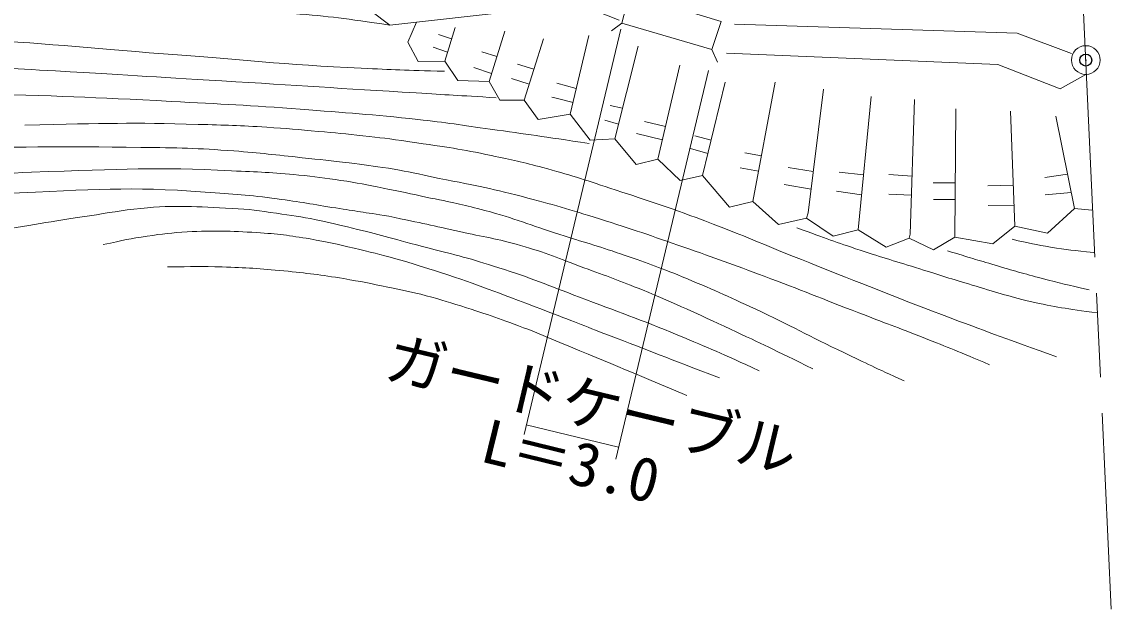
# Model space of a CAD drawing. Units: millimetres, scale not verified. Extents: x 40000 to 680000, y 20000 to 380000.
# Drawn here: x 265015 to 310402, y 240254 to 264748 of the extents above; entities that cross this region are included whole.
import ezdxf
from ezdxf.enums import TextEntityAlignment as Align

# ---------------------------------------------------------------- set-up
doc = ezdxf.new("R2010")
doc.units = ezdxf.units.MM
doc.header["$LTSCALE"] = 1000
doc.header["$PDMODE"] = 32
doc.header["$PDSIZE"] = 500
doc.linetypes.add('CHAIN', pattern=[18.5, 12, -1.5, 3.5, -1.5])
for name, color, linetype, lineweight in [('M-BGD', 7, 'Continuous', 13), ('M-BMK', 2, 'CHAIN', 13), ('M-BMK-SRVR', 3, 'Continuous', 13), ('M-STR-HTXT', 7, 'Continuous', 13), ('M-STR-STR1', 1, 'Continuous', 13)]:
    doc.layers.add(name, color=color, linetype=linetype, lineweight=lineweight)
doc.layers.add('M-BGD-RSTR', color=6, linetype='Continuous')
doc.styles.add('ＭＳ ゴシック', font='')
doc.styles.get('ＭＳ ゴシック').set_extended_font_data('MS Gothic')

msp = doc.modelspace()

# ---------------------------------------------------------------- linework, layer by layer
at = {"layer": 'M-BGD'}
for p, q in [((281100, 263893), (281457, 264731)), ((290007, 264690), (289578, 264365)), ((282918, 264031), (282371, 264218)), ((282637, 263110), (283065, 264513)), ((284484, 262252), (285134, 264351)), ((287868, 260893), (288636, 264173)), ((285947, 261484), (286745, 264040)), ((289729, 259873), (290690, 263730)), ((282749, 263476), (282149, 263686)), ((284806, 263293), (284188, 263494)), ((293760, 263597), (293997, 263065)), ((284589, 262592), (283848, 262844)), ((285666, 262977), (286347, 262766)), ((291517, 259016), (292434, 262932)), ((285415, 262385), (286151, 262140)), ((287306, 262193), (288118, 261962)), ((295475, 257253), (296405, 262233)), ((299863, 256071), (300395, 261627)), ((289523, 261262), (290046, 261146)), ((303882, 255761), (303927, 261124)), ((306380, 256219), (306202, 261021)), ((289301, 260642), (289880, 260479)), ((290956, 260583), (291835, 260375)), ((308877, 256957), (308094, 260814)), ((290631, 260095), (291708, 259830)), ((293054, 259992), (293737, 259807)), ((292877, 259460), (293602, 259253)), ((295831, 259159), (295135, 259277)), ((294943, 258657), (295712, 258524)), ((296937, 258672), (297992, 258503)), ((299065, 258479), (300083, 258370)), ((301134, 258376), (302103, 258316)), ((307636, 258258), (308586, 258389)), ((296775, 257962), (297901, 257766)), ((302981, 258036), (303901, 258036)), ((305257, 257903), (306316, 257934)), ((298962, 257681), (300003, 257529)), ((301134, 257563), (302076, 257518)), ((307650, 257534), (308740, 257633)), ((302996, 257342), (303895, 257341)), ((305271, 257090), (306347, 257106))]:
    msp.add_line(p, q, dxfattribs=at)
for points in [[(289899, 264809), (288392, 265412), (287538, 265412), (280354, 264608), (274295, 269193)], [(294707, 264646), (306489, 264269), (308745, 263429)], [(281100, 263893), (281528, 263095), (282637, 263110), (283183, 262297), (284484, 262252), (284927, 261484), (285947, 261484), (286523, 260671), (287868, 260893), (288695, 259814), (289729, 259873), (290616, 258795), (291517, 259016), (292448, 258130), (293379, 258337), (294325, 262223)], [(309350, 262546), (308272, 261958), (305685, 262963), (294381, 263440)], [(297706, 256558), (297780, 256780), (298415, 261937)], [(287099, 261602), (287277, 261558), (287982, 261379)], [(301991, 255731), (302021, 255893), (302213, 261509)], [(293379, 258337), (294499, 257017), (295475, 257253), (296538, 256292), (297706, 256558), (298814, 255805), (299863, 256071), (301031, 255347), (301991, 255731), (302996, 255243), (303882, 255761), (305464, 255495), (306380, 256219), (307754, 255938), (308877, 256957), (309597, 256898)]]:
    msp.add_lwpolyline(points, dxfattribs=at)
for points, knots in [([(259770, 265633), (265323, 265461), (266716, 265421), (271167, 265272), (273179, 265204), (274312, 265267), (276317, 265096), (277899, 264960), (278445, 264892), (280354, 264608)], [0, 0, 0, 0, 1, 1, 1, 2, 2, 2, 3, 3, 3, 3]), ([(256401, 264155), (259401, 264137), (260212, 264118), (262652, 264016), (265886, 263880), (267688, 263649), (270916, 263413), (274135, 263178), (275932, 262955), (279156, 262810), (280509, 262749), (280951, 262725), (282622, 262684)], [0, 0, 0, 0, 1, 1, 1, 2, 2, 2, 3, 3, 3, 4, 4, 4, 4]), ([(248795, 262870), (249677, 263009), (249947, 263025), (250688, 263090), (252609, 263258), (253696, 263063), (255623, 263031), (258111, 262989), (259506, 262988), (261992, 262898), (263464, 262845), (263937, 262827), (265760, 262736)], [0, 0, 0, 0, 1, 1, 1, 2, 2, 2, 3, 3, 3, 4, 4, 4, 4]), ([(265760, 262736), (269459, 262518), (270387, 262463), (273353, 262282), (276513, 262090), (278282, 261971), (281442, 261780), (282747, 261701), (283155, 261676), (284783, 261579)], [0, 0, 0, 0, 1, 1, 1, 2, 2, 2, 3, 3, 3, 3]), ([(262509, 261775), (266740, 261636), (267834, 261612), (271243, 261428), (273343, 261315), (274521, 261264), (276619, 261102), (278533, 260953), (279608, 260882), (281517, 260675), (282698, 260546), (283355, 260435), (284531, 260273), (286142, 260050), (286652, 259971), (288651, 259670)], [0, 0, 0, 0, 1, 1, 1, 2, 2, 2, 3, 3, 3, 4, 4, 4, 5, 5, 5, 5]), ([(265144, 260441), (268616, 260506), (269549, 260558), (272370, 260470), (273484, 260436), (274109, 260427), (275222, 260352), (276060, 260296), (276528, 260250), (277364, 260175), (278092, 260110), (278500, 260078), (279226, 259997), (279990, 259913), (280237, 259877), (281177, 259746)], [0, 0, 0, 0, 1, 1, 1, 2, 2, 2, 3, 3, 3, 4, 4, 4, 5, 5, 5, 5]), ([(281177, 259746), (282813, 259504), (283268, 259451), (284590, 259169), (285428, 258991), (285898, 258889), (286726, 258667), (287826, 258371), (288432, 258168), (289514, 257813), (290923, 257350), (291717, 257101), (293106, 256582), (295115, 255831), (296211, 255335), (298206, 254547), (300361, 253695), (301563, 253202), (303732, 252387), (305444, 251743), (305994, 251542), (308128, 250779)], [0, 0, 0, 0, 1, 1, 1, 2, 2, 2, 3, 3, 3, 4, 4, 4, 5, 5, 5, 6, 6, 6, 7, 7, 7, 7]), ([(257299, 259324), (259278, 259400), (259792, 259411), (261391, 259451), (264743, 259533), (266623, 259555), (269976, 259510), (271489, 259489), (272339, 259479), (273848, 259362), (274964, 259276), (275587, 259201), (276700, 259081), (277462, 259000), (277889, 258955), (278650, 258860), (279292, 258779), (279652, 258743), (280290, 258638), (280993, 258523), (281227, 258470), (282078, 258283)], [0, 0, 0, 0, 1, 1, 1, 2, 2, 2, 3, 3, 3, 4, 4, 4, 5, 5, 5, 6, 6, 6, 7, 7, 7, 7]), ([(248442, 256234), (248738, 256429), (248839, 256483), (249107, 256618), (249572, 256852), (249866, 256908), (250363, 257061), (250800, 257196), (251054, 257242), (251501, 257342), (251989, 257451), (252263, 257511), (252757, 257593), (253286, 257682), (253583, 257728), (254116, 257785), (254830, 257863), (255233, 257871), (255949, 257933), (256803, 258007), (257279, 258086), (258135, 258140), (259271, 258211), (259910, 258208), (261046, 258258), (262755, 258334), (263295, 258365), (265420, 258480)], [0, 0, 0, 0, 1, 1, 1, 2, 2, 2, 3, 3, 3, 4, 4, 4, 5, 5, 5, 6, 6, 6, 7, 7, 7, 8, 8, 8, 9, 9, 9, 9]), ([(265420, 258480), (269396, 258595), (270506, 258695), (273759, 258535), (274851, 258481), (275464, 258468), (276552, 258357), (277240, 258287), (277626, 258240), (278310, 258136), (279001, 258030), (279383, 257945), (280069, 257811), (280844, 257659), (281092, 257604), (282049, 257397)], [0, 0, 0, 0, 1, 1, 1, 2, 2, 2, 3, 3, 3, 4, 4, 4, 5, 5, 5, 5]), ([(282078, 258283), (283896, 257929), (284402, 257836), (285869, 257458), (287135, 257132), (287836, 256917), (289084, 256529), (290468, 256099), (291232, 255823), (292601, 255348), (293912, 254893), (294642, 254627), (295942, 254142), (297491, 253565), (298344, 253205), (299886, 252610), (300935, 252206), (301529, 251994), (302574, 251580), (303658, 251151), (304004, 251007), (305337, 250450)], [0, 0, 0, 0, 1, 1, 1, 2, 2, 2, 3, 3, 3, 4, 4, 4, 5, 5, 5, 6, 6, 6, 7, 7, 7, 7]), ([(264209, 257593), (268196, 257747), (269362, 257886), (272651, 257648), (273824, 257563), (274484, 257523), (275650, 257367), (276612, 257239), (277145, 257132), (278103, 256983), (278963, 256849), (279232, 256808), (280305, 256643)], [0, 0, 0, 0, 1, 1, 1, 2, 2, 2, 3, 3, 3, 4, 4, 4, 4]), ([(282049, 257397), (283129, 257182), (283435, 257111), (284312, 256881), (285548, 256556), (286209, 256265), (287426, 255876), (288417, 255560), (288981, 255410), (289964, 255072), (290973, 254724), (291538, 254522), (292526, 254117), (293737, 253621), (294404, 253314), (295591, 252761), (297038, 252086), (297817, 251641), (299258, 250952), (300236, 250485), (300549, 250336), (301770, 249772)], [0, 0, 0, 0, 1, 1, 1, 2, 2, 2, 3, 3, 3, 4, 4, 4, 5, 5, 5, 6, 6, 6, 7, 7, 7, 7]), ([(263430, 255934), (265562, 256298), (266110, 256399), (267834, 256658), (268670, 256783), (269135, 256886), (269976, 256968), (271452, 257113), (272292, 257041), (273774, 256968), (274499, 256932), (274902, 256863), (275621, 256761), (276269, 256670), (276633, 256619), (277276, 256495), (277875, 256380), (278204, 256284), (278798, 256141), (279941, 255864), (280306, 255757), (281709, 255372)], [0, 0, 0, 0, 1, 1, 1, 2, 2, 2, 3, 3, 3, 4, 4, 4, 5, 5, 5, 6, 6, 6, 7, 7, 7, 7]), ([(280305, 256643), (281740, 256336), (282105, 256258), (283257, 256001), (284248, 255780), (284816, 255702), (285794, 255424), (286844, 255125), (287405, 254868), (288431, 254494), (289388, 254145), (289926, 253953), (290868, 253565), (292318, 252968), (293113, 252592), (294536, 251932), (295889, 251304), (296323, 251091), (297977, 250274)], [0, 0, 0, 0, 1, 1, 1, 2, 2, 2, 3, 3, 3, 4, 4, 4, 5, 5, 5, 6, 6, 6, 6]), ([(268410, 255455), (269275, 255647), (269521, 255705), (270242, 255810), (270891, 255904), (271257, 255951), (271912, 255987), (273042, 256049), (273679, 256025), (274808, 255958), (275679, 255905), (276165, 255837), (277025, 255692), (277746, 255570), (278145, 255473), (278857, 255307), (279541, 255148), (279925, 255058), (280601, 254864), (281332, 254654), (281738, 254521), (282462, 254288), (284139, 253747), (284678, 253520), (286703, 252751)], [0, 0, 0, 0, 1, 1, 1, 2, 2, 2, 3, 3, 3, 4, 4, 4, 5, 5, 5, 6, 6, 6, 7, 7, 7, 8, 8, 8, 8]), ([(297301, 256155), (298568, 255692), (298902, 255569), (299939, 255225), (300905, 254905), (301454, 254749), (302426, 254446), (303279, 254180), (303754, 254022), (304611, 253768), (305550, 253491), (306070, 253311), (307023, 253090), (308106, 252839), (308498, 252792), (309829, 252610)], [0, 0, 0, 0, 1, 1, 1, 2, 2, 2, 3, 3, 3, 4, 4, 4, 5, 5, 5, 5]), ([(306269, 255677), (307030, 255503), (307245, 255456), (307877, 255351), (308574, 255235), (308817, 255214), (309674, 255132)], [0, 0, 0, 0, 1, 1, 1, 2, 2, 2, 2]), ([(281709, 255372), (283231, 254994), (283661, 254884), (284889, 254494), (286224, 254071), (286945, 253756), (288255, 253263), (289861, 252660), (290766, 252338), (292350, 251681), (293685, 251126), (294120, 250934), (295741, 250199)], [0, 0, 0, 0, 1, 1, 1, 2, 2, 2, 3, 3, 3, 4, 4, 4, 4]), ([(303581, 255200), (304541, 254902), (304788, 254825), (305566, 254597), (306329, 254374), (306756, 254246), (307525, 254045), (308287, 253844), (308538, 253786), (309485, 253567)], [0, 0, 0, 0, 1, 1, 1, 2, 2, 2, 3, 3, 3, 3]), ([(271084, 254524), (272172, 254546), (272472, 254549), (273360, 254524), (274366, 254496), (274930, 254460), (275931, 254362), (276910, 254265), (277458, 254195), (278428, 254037), (279148, 253919), (279547, 253831), (280261, 253682), (280886, 253551), (281239, 253490), (281857, 253327), (282520, 253152), (282886, 253031), (283541, 252825), (284662, 252471), (285025, 252324), (286378, 251820)], [0, 0, 0, 0, 1, 1, 1, 2, 2, 2, 3, 3, 3, 4, 4, 4, 5, 5, 5, 6, 6, 6, 7, 7, 7, 7]), ([(286703, 252751), (288047, 252229), (288384, 252098), (289461, 251681), (291266, 250982), (291831, 250765), (294083, 249897)], [0, 0, 0, 0, 1, 1, 1, 2, 2, 2, 2])]:
    msp.add_open_spline(points, degree=3, knots=knots, dxfattribs=at)
msp.add_open_spline([(286378, 251820), (289553, 250494), (289553, 250494), (292727, 249169)], degree=3, dxfattribs=at)
at = {"layer": 'M-BGD-RSTR'}
msp.add_point((309343, 263151), dxfattribs=at)
at = {"layer": 'M-BMK'}
msp.add_line((307459, 303875), (310402, 240254), dxfattribs=at)
at = {"layer": 'M-BMK-SRVR'}
msp.add_circle((309343, 263151), 600, dxfattribs=at)
msp.add_point((309343, 263151), dxfattribs=at)
at = {"layer": 'M-STR-HTXT'}
for p, q in [((285940, 247541), (289973, 264443)), ((293618, 262715), (289758, 246511)), ((286035, 247938), (289877, 247008))]:
    msp.add_line(p, q, dxfattribs=at)
at = {"layer": 'M-STR-STR1'}
msp.add_lwpolyline([(290332, 265931), (294159, 264764), (293760, 263597), (290007, 264690)], close=True, dxfattribs=at)

# ---------------------------------------------------------------- texts
at = {"layer": 'M-STR-HTXT', "style": 'ＭＳ ゴシック'}
for s, rotation, p in [('ガードケーブル', 346.59, (288434, 247357)), ('L＝3.0', 346.221, (287548, 245009))]:
    msp.add_text(s, height=1833, rotation=rotation, dxfattribs=at).set_placement(p, align=Align.BOTTOM_CENTER)

doc.saveas('drawing.dxf')
